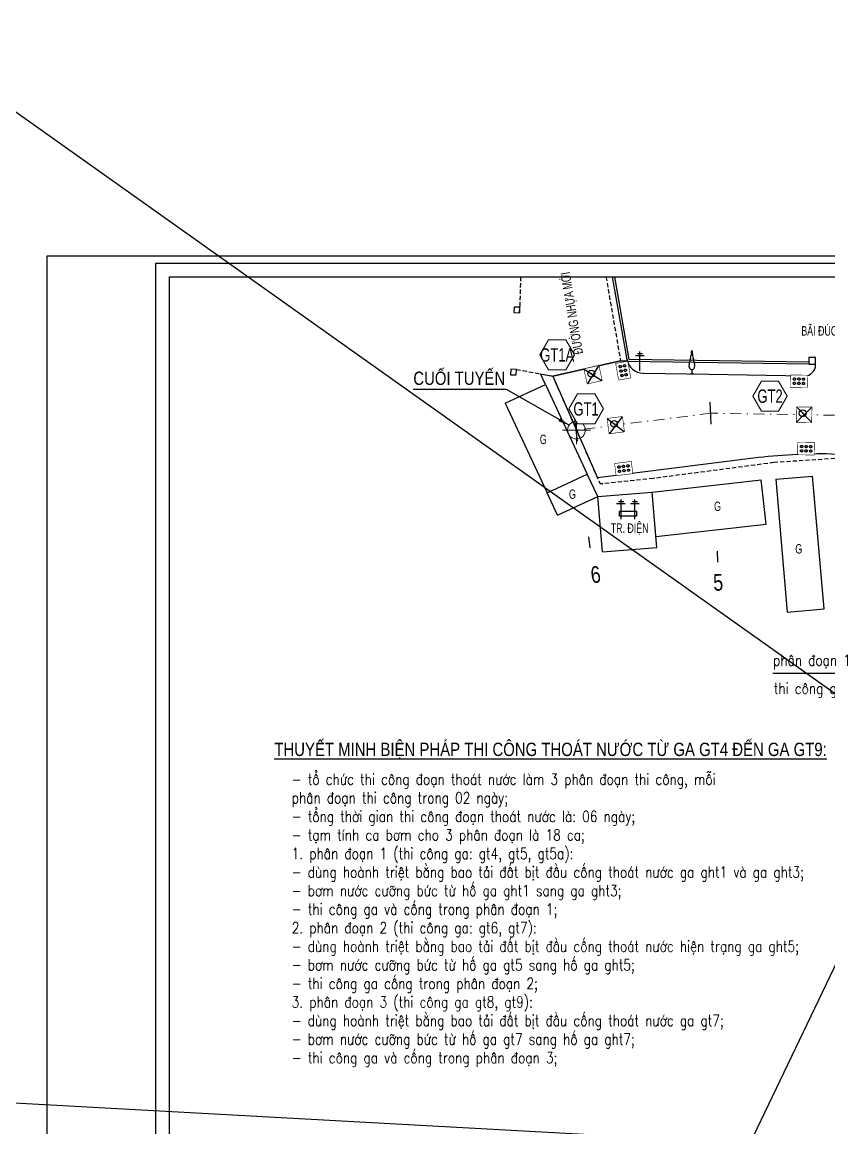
# Model space of a CAD drawing. Header units: millimetres. Extents: x 599058 to 599628, y 2309049 to 2309402.
# Drawn here: x 599373.1 to 599445.7, y 2309277.9 to 2309377.5 of the extents above; entities that cross this region are included whole.
import ezdxf
from ezdxf.enums import TextEntityAlignment as Align

# ---------------------------------------------------------------- set-up
doc = ezdxf.new("R2010")
doc.units = ezdxf.units.MM
doc.set_wipeout_variables(frame=1)
for name, pattern in [('ACAD_ISO05W100', [33, 24, -3, 0, -3, 0, -3]), ('ACAD_ISO07W100', [3, 0, -3]), ('DASHDOT', [1, 0.5, -0.25, 0, -0.25]), ('DASHED', [19.05, 12.7, -6.35]), ('HIDDEN', [0.375, 0.25, -0.125])]:
    doc.linetypes.add(name, pattern=pattern)
for name, color, linetype, lineweight in [('A-WIPEOUT', 254, 'ACAD_ISO07W100', 0), ('LC Dim', 8, 'Continuous', 18), ('LC Khac', 4, 'Continuous', 9), ('LC MANH DUT', 35, 'HIDDEN', 5), ('LC Net dam 1', 30, 'Continuous', 30), ('LC Net manh', 239, 'Continuous', 5), ('LC Net thay', 7, 'Continuous', 25), ('LC Net truc', 79, 'DASHDOT', 13), ('LC Text1', 3, 'Continuous', 20), ('LC Text2', 7, 'Continuous', 25), ('TK ga cong D500', 7, 'Continuous', 25)]:
    doc.layers.add(name, color=color, linetype=linetype, lineweight=lineweight)
for name, color, linetype in [('CAY', 3, 'Continuous'), ('cd', 7, 'Continuous'), ('chu', 6, 'Continuous'), ('Coc tren tuyen', 3, 'Continuous'), ('ENTTNTHIETKE1', 2, 'Continuous'), ('KHUNGTEN', 5, 'Continuous'), ('NOI', 2, 'Continuous'), ('thep', 2, 'Continuous'), ('TK cong D300', 7, 'ACAD_ISO05W100')]:
    doc.layers.add(name, color=color, linetype=linetype)
doc.styles.add('General text 2', font='arial.ttf')
doc.styles.add('LC 3', font='vnsimli.shx', dxfattribs={"width": 0.75})
doc.styles.get("Standard").update_dxf_attribs({"font": 'RomanS'})
doc.styles.add('style1', font='')
doc.styles.add('T2', font='', dxfattribs={"width": 0.8})
doc.styles.get('style1').set_extended_font_data('.VnAvantH')
doc.styles.get('T2').set_extended_font_data('.VnArialH')
doc.dimstyles.new('ISO-25', dxfattribs={"dimtxt": 2.5, "dimasz": 2.5, "dimexe": 1.25, "dimexo": 0.625, "dimtad": 1, "dimtxsty": 'Standard', "dimcen": 2.5, "dimadec": 0, "dimazin": 2, "dimtfac": 0, "dimtdec": 0, "dimtofl": 0, "dimtmove": 0, "dimatfit": 0, "dimfxl": 1, "dimtzin": 0, "dimarcsym": 0})
doc.dimstyles.get("Standard").update_dxf_attribs({"dimtxt": 1, "dimasz": 0.18, "dimexe": 0.18, "dimexo": 0.0625, "dimgap": 0.09, "dimtad": 0, "dimtih": 1, "dimtoh": 1, "dimdec": 1, "dimzin": 0, "dimdsep": 46, "dimtxsty": 'Standard', "dimcen": 0.09, "dimadec": 0, "dimazin": 0, "dimtfac": 1, "dimtdec": 1, "dimtofl": 0, "dimtmove": 0, "dimatfit": 3, "dimfxl": 1, "dimtolj": 1, "dimtzin": 0, "dimarcsym": 0})

# ---------------------------------------------------------------- blocks, each defined once
blk = doc.blocks.new('khung vpn')
at = {"layer": 'Defpoints'}
for p, q in [((52556.46, -4195.446), (52498.758, -4195.446)), ((52498.758, -4195.446), (52498.758, -4235.276))]:
    blk.add_line(p, q, dxfattribs=at)
at = {"layer": 'KHUNGTEN'}
blk.add_lwpolyline([(52556.243, -4234.885), (52502.048, -4234.885), (52502.048, -4195.662), (52556.243, -4195.662)], close=True, dxfattribs=at)
at = {"layer": 'thep'}
blk.add_lwpolyline([(52555.832, -4234.474), (52502.459, -4234.474), (52502.459, -4196.073), (52555.832, -4196.073)], close=True, dxfattribs=at)
blk = doc.blocks.new('bienap')
blk.add_lwpolyline([(-1.54, 0.93), (1.54, 0.93), (1.54, 0), (-1.54, 0)], close=True)
at = {"layer": 'cd', "extrusion": (-0.000518657, 0.000768986, 1)}
for p, q in [((-2.05, 2.27, -0.01), (-0.49, 2.27, -0.01)), ((-1.71, 2.63, -0.01), (-0.76, 2.63, -0.01)), ((-1.25, -0.51, -0.01), (-1.25, 2.99, -0.01)), ((0.45, 2.27, -0.01), (2.01, 2.27, -0.01)), ((0.79, 2.63, -0.01), (1.74, 2.63, -0.01)), ((1.25, -0.51, -0.01), (1.25, 2.99, -0.01))]:
    blk.add_line(p, q, dxfattribs=at)
blk = doc.blocks.new('cdien')
at = {"layer": 'cd', "extrusion": (-0.000518657, 0.000768986, 1)}
for p, q in [((-0.8, 2.78, 0), (0.76, 2.78, 0)), ((-0.46, 3.14, 0), (0.49, 3.14, 0)), ((0, 0), (0, 3.5, 0))]:
    blk.add_line(p, q, dxfattribs=at)
blk = doc.blocks.new('cay')
at = {"layer": 'CAY', "color": 3, "extrusion": (-0.000518657, 0.000768986, 1)}
for p, q in [((-0.2, 0, 0), (0.2, 0, 0)), ((-0.02, 0.76, 0), (-0.02, 0, 0)), ((-0.38, -0.01, 0), (0.36, -0.01, 0))]:
    blk.add_line(p, q, dxfattribs=at)
blk.add_lwpolyline([(-0.06, 3.91), (-0.02, 4.2), (0.02, 3.91, 0.060426), (0.05, 3.76, -0.106971), (0.13, 3.29, 0.106991), (0.2, 2.82)], format="xyb", dxfattribs=at)
for centre, radius, start, end in [((-1.53, 2.12), 1.12, 334.1495, 355.3553), ((2.45, 1.79), 2.88, 159.0493, 175.3553), ((-1.29, 3.22), 1.12, 339.0493, 3.4768), ((0.96, 3.36), 1.12, 159.0538, 183.4768), ((-0.67, 3.98), 0.619, 339.0538, 352.8855), ((-2.49, 1.79), 2.88, 4.6759, 20.9819), ((1.5, 2.12), 1.12, 184.6759, 205.8817), ((-0.04, 1.39), 0.539, 154.1495, 205.8817), ((0.91, 1.85), 1.59, 205.8817, 218.192), ((-0.1, 1.06), 0.312, 218.192, 284.9931), ((0.06, 1.06), 0.312, 255.038, 321.8392), ((-0.94, 1.85), 1.59, 321.8392, 334.1495), ((0, 1.39), 0.539, 334.1495, 25.8817)]:
    blk.add_arc(centre, radius, start, end, dxfattribs=at)
blk = doc.blocks.new('bu lon')
at = {"layer": 'LC Khac', "color": 9}
for p, q in [((0, -0.786), (0, 0.786)), ((0.786, 0), (-0.786, 0))]:
    blk.add_line(p, q, dxfattribs=at)
at = {"layer": 'LC Khac', "color": 7}
blk.add_circle((0, 0), 0.5, dxfattribs=at)
blk = doc.blocks.new('MM')
at = {"layer": 'LC Khac', "xscale": 2.289702860291335, "yscale": 2.289702860291335, "zscale": 2.289702860291335}
blk.add_blockref('bu lon', (0, 0), dxfattribs=at)
blk = doc.blocks.new('coctrentuyen')
at = {"layer": 'Coc tren tuyen'}
for p, q in [((-39.069, 79.303), (-39.189, 80.295)), ((-27.57, 78.015), (-27.619, 79.014))]:
    blk.add_line(p, q, dxfattribs=at)
for points in [[(-28.183, 90.438), (-28.281, 92.436)], [(-40.226, 88.926), (-40.464, 90.912)]]:
    blk.add_lwpolyline(points, dxfattribs=at)
at = {"layer": 'Coc tren tuyen', "char_height": 1.5, "attachment_point": 1}
for s, insert, width, rotation in [('\\Fviet buddy.shx;\\W0.8000000000;\\T1.0000000000;\\o\\l6', (-39.117, 77.596), 2.28571, 6.85159), ('\\Fviet buddy.shx;\\W0.8000000000;\\T1.0000000000;\\o\\l5', (-28.031, 76.931), 2.3619, 2.82437)]:
    blk.add_mtext(s, dxfattribs=dict(at, insert=insert, width=width, rotation=rotation))
blk = doc.blocks.new('ga D500')
at = {"layer": 'TK ga cong D500', "const_width": 0.1}
blk.add_lwpolyline([(-1.3, 1.3), (-1.3, 0), (0, 0), (0, 1.3), (-1.3, 1.3)], dxfattribs=at)
blk.add_wipeout([(-1.3, 1.3), (0, 1.3), (0, 0), (-1.3, 0)])
for p, q in [((0, 1.3), (-1.3, 0)), ((-1.3, 1.3), (0, 0))]:
    blk.add_line(p, q)
at = {"layer": 'TK ga cong D500'}
for p, q in [((-0.811, 0.78), (-0.749, 0.78)), ((-0.78, 0.811), (-0.78, 0.749))]:
    blk.add_line(p, q, dxfattribs=at)
for radius in [0.3, 0.0306]:
    blk.add_circle((-0.78, 0.78), radius, dxfattribs=at)
blk = doc.blocks.new('ho thu')
at = {"layer": 'NOI', "color": 5, "const_width": 0.1}
blk.add_lwpolyline([(-1.08, 0.78), (0.36, 0.78), (0.36, -0.26), (-1.08, -0.26), (-1.08, 0.78)], dxfattribs=at)
blk.add_wipeout([(-1.08, 0.78), (0.36, 0.78), (0.36, -0.26), (-1.08, -0.26)])
at = {"layer": 'TK cong D300'}
for centre in [(-0.761, 0.45), (-0.761, 0.07), (-0.36, 0.45), (-0.36, 0.07), (0.041, 0.45), (0.041, 0.07)]:
    blk.add_circle(centre, 0.101, dxfattribs=at)
blk = doc.blocks.new('*U30')
at = {"layer": 'A-WIPEOUT'}
blk.add_lwpolyline([(-2.13, -3.68), (2.12, -3.68), (4.25, 0), (2.12, 3.68), (-2.13, 3.68), (-4.25, 0)], close=True, dxfattribs=at)
at = {"layer": 'LC Text1', "style": 'General text 2', "width": 0.6, "flags": 8}
blk.add_attdef('SYMBOL', text='', height=3, dxfattribs=at).set_placement((0, 0), align=Align.MIDDLE_CENTER)
blk.add_wipeout([(-4.25, 0), (-2.13, 3.68), (2.12, 3.68), (4.25, 0), (2.12, -3.68), (-2.13, -3.68)]).dxf.layer = 'A-WIPEOUT'
blk.add_lwpolyline([(-4.25, 0), (-2.13, 3.68), (2.12, 3.68), (4.25, 0), (2.12, -3.68), (-2.13, -3.68)], close=True)
blk = doc.blocks.new('NENTHIETKE')
at = {"layer": 'LC Net thay'}
for points in [[(5.671, 13.9), (-0.436, 12.531), (5.671, 13.9), (6.277, 13.9), (6.254, 14.034), (6.254, 14.034, 0.360185), (7.708, 12.791), (13.622, 12.697), (22.224, 12.56, 0.418892), (23.24, 13.559), (23.24, 13.6)], [(34.289, -80.754), (36.894, -81.254, 0.383186), (40.328, -79.186), (43.988, -67.222, -0.057953), (47.64, -58.107), (53.215, -47.825), (60.237, -27.945), (62.433, -21.3, 0.287747), (59.26, -8.398), (56.855, -6.069), (52.337, -0.999, 0.085712), (44.463, 4.368, 0.091859), (42.695, 4.809), (33.283, 5.382), (24.659, 5.52, 0.035159), (17.646, 5.138), (3.59, 3.377)]]:
    blk.add_lwpolyline(points, format="xyb", dxfattribs=at)
for points in [[(-1.537, 12.734), (-0.436, 12.531), (3.59, 3.377)], [(-1.089, 11.777), (-1.537, 12.734)]]:
    blk.add_lwpolyline(points, dxfattribs=at)
at = {"layer": 'LC Net truc', "color": 1, "ltscale": 2}
blk.add_lwpolyline([(42.01, -82.237), (46.39, -67.915, -0.058197), (49.837, -59.299), (55.506, -48.843), (62.603, -28.754), (64.807, -22.085, 0.287747), (60.999, -6.602), (53.729, 0.438, 0.190594), (33.338, 8.882), (13.812, 9.193), (1.699, 7.676)], format="xyb", dxfattribs=at)
at = {"layer": 'NOI', "color": 3, "linetype": 'DASHED', "ltscale": 0.03}
for points in [[(-3.331, 21.472), (-3.426, 18.234)], [(4.359, 21.472), (5.671, 13.9), (6.277, 13.9)], [(-3.71, 13.136), (-0.436, 12.531), (3.835, 2.821)], [(40.182, -78.358), (41.539, -74.73), (43.549, -69.521), (47.882, -59.364), (53.514, -46.007), (58.614, -32.847), (61.816, -22.463), (63.025, -17.22), (62.561, -14.84), (61.642, -12.554), (59.245, -9.467), (58.548, -8.119), (56.409, -4.768), (52.379, -1.204), (48.997, 1.92), (44.626, 4.509), (28.972, 5.368), (19.488, 4.751), (8.62, 3.319), (3.835, 2.821)]]:
    blk.add_lwpolyline(points, dxfattribs=at)
at = {"layer": 'NOI'}
for points in [[(22.64, 13.6), (6.288, 13.841), (4.962, 21.472)], [(22.643, 13.8), (6.456, 14.038), (5.165, 21.472)], [(-4.713, 10.083), (-1.089, 11.777)], [(-1.089, 11.777), (2.677, 3.72)], [(-4.713, 10.083), (-0.947, 2.026)], [(-0.947, 2.026), (2.677, 3.72)], [(3.624, 1.694), (2.677, 3.72)], [(8.532, 2.096), (18.349, 3.186)], [(18.79, -0.79), (18.349, 3.186)], [(19.657, 3.252), (22.969, 3.536)], [(19.657, 3.252), (20.682, -8.704)], [(23.994, -8.42), (22.969, 3.536)], [(0, 0), (-0.947, 2.026)], [(3.624, 1.694), (8.532, 2.096)], [(8.94, -2.887), (8.532, 2.096)], [(0, 0), (3.624, 1.694)], [(4.032, -3.29), (3.624, 1.694)], [(8.858, -1.892), (18.79, -0.79)], [(4.032, -3.29), (8.94, -2.887)], [(20.682, -8.704), (23.994, -8.42)]]:
    blk.add_lwpolyline(points, dxfattribs=at)
for points in [[(-3.926, 18.252), (-3.426, 18.234), (-3.408, 18.734), (-3.908, 18.752)], [(22.64, 13.6), (23.24, 13.6), (23.24, 14.2), (22.64, 14.2)], [(-4.228, 12.654), (-3.729, 12.636), (-3.71, 13.136), (-4.21, 13.154)]]:
    blk.add_lwpolyline(points, close=True, dxfattribs=at)
at = {"layer": 'CAY', "xscale": 0.5, "yscale": 0.5, "zscale": 0.5}
blk.add_blockref('cay', (12.1, 12.748, 3.031), dxfattribs=at)
at = {"layer": 'cd', "xscale": 0.5, "yscale": 0.5, "zscale": 0.5}
for name, p in [('cdien', (7.418, 12.997, 2.799)), ('bienap', (6.343, -0.082))]:
    blk.add_blockref(name, p, dxfattribs=at)
at = {"layer": 'LC MANH DUT', "xscale": 0.6987324145411622, "yscale": 0.6987324145411622, "zscale": 0.6987324145411622, "rotation": 359.999216292062}
blk.add_blockref('MM', (1.699, 7.676), dxfattribs=at)
at = {"layer": 'LC Net dam 1'}
blk.add_blockref('coctrentuyen', (42.01, -82.237), dxfattribs=at)
at = {"layer": 'chu', "color": 6, "style": 'style1', "width": 0.7}
blk.add_text('®\xadêng nhùa míi', height=0.85, rotation=99.2429, dxfattribs=at).set_placement((2.301, 14.566))
for s, p in [('b·i ®óc bª t«ng', (21.952, 16.181)), ('g', (-1.596, 6.414)), ('g', (1.028, 1.481)), ('g', (14.095, 0.385)), ('tr. ®iÖn', (4.789, -1.581)), ('g', (21.408, -3.44))]:
    blk.add_text(s, height=0.85, dxfattribs=at).set_placement(p)
at = {"layer": 'LC Text2', "style": 'T2', "width": 0.8}
blk.add_text('cuèi tuyÕn', height=1.1999, rotation=359.99922, dxfattribs=at).set_placement((-12.986, 11.738, 0))
at = {"layer": 'LC Dim'}
blk.add_leader([(1.031, 8.115, 0), (-4.594, 11.323, 0), (-12.997, 11.323, 0)], dimstyle='ISO-25', override={"dimasz": 1, "dimgap": 0.625, "dimtad": 0, "dimazin": 0, "dimtfac": 1, "dimtdec": 2, "dimtofl": 1, "dimatfit": 3, "dimtzin": 8}, dxfattribs=at)

msp = doc.modelspace()

# ---------------------------------------------------------------- block references
at = {"layer": 'ENTTNTHIETKE1', "color": 6, "xscale": 2.982449788636703, "yscale": 2.982449788636703, "zscale": 2.982449788636703, "rotation": 359.9992162953174}
msp.add_blockref('khung vpn', (442800.563, 2321871.277), dxfattribs=at)
at = {"layer": 'LC Net dam 1'}
msp.add_blockref('NENTHIETKE', (599421.283, 2309333.085), dxfattribs=at)

# ---------------------------------------------------------------- texts
at = {"layer": 'LC Text1', "color": 3, "style": 'LC 3', "width": 0.8}
for s, p in [('ph©n ®o¹n 1', (599440.694, 2309319.539)), ('thi c«ng ga: gt4, gt5, gt5a', (599440.755, 2309317.008))]:
    msp.add_text(s, height=0.99993, rotation=359.99922, dxfattribs=at).set_placement(p)
at = {"layer": 'LC Text1', "color": 3, "insert": (599397.347, 2309309.825), "char_height": 1.002351, "width": 44.68632, "attachment_point": 1, "rotation": 359.99922, "style": 'LC 3'}
msp.add_mtext('{\\W0.8;- tæ chøc thi c«ng ®o¹n tho¸t n\xadíc lµm 3 ph©n ®o¹n thi c«ng, mçi ph©n ®o¹n thi c«ng trong 02 ngµy;\\P- tæng thêi gian thi c«ng ®o¹n tho¸t n\xadíc lµ: 06 ngµy;\\P- t¹m tÝnh ca b¬m cho 3 ph©n ®o¹n lµ 18 ca;\\P1. ph©n ®o¹n 1 (thi c«ng ga: gt4, gt5, gt5a):\\P- dïng hoµnh triÖt b»ng bao t¶i ®Êt bÞt ®Çu cèng tho¸t n\xadíc ga ght1 vµ ga ght3;\\P- b¬m n\xadíc c\xadìng bøc tõ hè ga ght1 sang ga ght3;\\P- thi c«ng ga vµ cèng trong ph©n ®o¹n 1;\\P2. ph©n ®o¹n 2 (thi c«ng ga: gt6, gt7):\\P- dïng hoµnh triÖt b»ng bao t¶i ®Êt bÞt ®Çu cèng tho¸t n\xadíc hiÖn tr¹ng ga ght5;\\P- b¬m n\xadíc c\xadìng bøc tõ hè ga gt5 sang hè ga ght5;\\P- thi c«ng ga cèng trong ph©n ®o¹n 2;\\P3. ph©n ®o¹n 3 (thi c«ng ga gt8, gt9):\\P- dïng hoµnh triÖt b»ng bao t¶i ®Êt bÞt ®Çu cèng tho¸t n\xadíc ga gt7;\\P- b¬m n\xadíc c\xadìng bøc tõ hè ga gt7 sang hè ga ght7;\\P- thi c«ng ga vµ cèng trong ph©n ®o¹n 3;}', dxfattribs=at)
at = {"layer": 'LC Text2', "style": 'T2', "width": 0.8}
msp.add_text('%%UthuyÕt minh biÖn ph¸p thi c«ng tho¸t n\xadíc tõ ga gt4 ®Õn ga gt9:', height=1.20282, rotation=359.99922, dxfattribs=at).set_placement((599395.778, 2309311.413))

# ---------------------------------------------------------------- leaders
at = {"layer": 'LC Net thay'}
msp.add_leader([(599477.55, 2309329.41), (599462.684, 2309318.841), (599440.673, 2309318.841)], dimstyle='Standard', override={"dimasz": 1}, dxfattribs=at)

# ---------------------------------------------------------------- next in the draw order: block references
at = {"layer": 'LC Net manh'}
ref = msp.add_blockref('*U30', (599421.249, 2309347.523, 0), dxfattribs=dict(at, xscale=0.3659041645002007, yscale=0.3659041645002007, zscale=0.3659041645002007, rotation=359.999216292062))
ref.add_attrib('SYMBOL', 'GT1A', dxfattribs={"layer": 'LC Text1', "height": 1.2, "rotation": 359.99922, "style": 'General text 2', "width": 0.7}).set_placement((599421.249, 2309347.523, 0), align=Align.MIDDLE_CENTER)
at = {"layer": 'TK cong D300'}
for p, xscale, yscale, zscale, rotation in [((599427.389, 2309346.518), 1.01877411633038, 1.01877411633038, 1.01877411633038, 100.2785662306342), ((599442.659, 2309345.427), 1.01877411633038, 1.01877411633038, 1.01877411633038, 179.0864102138252), ((599443.305, 2309339.351), 1.01877411633038, 1.01877411633038, 1.01877411633038, 179.0864102138252), ((599427.637, 2309337.076), 1.018774116330379, 1.018774116330379, 1.018774116330379, 7.140902660535325)]:
    msp.add_blockref('ho thu', p, dxfattribs=dict(at, xscale=xscale, yscale=yscale, zscale=zscale, rotation=rotation))
at = {"layer": 'TK ga cong D500', "xscale": 1.030307408213365, "yscale": 1.030307408213365, "zscale": 1.030307408213365}
for p, rotation in [((599425.276, 2309345.236), 12.63505615001216), ((599444.142, 2309341.464), 359.0864101986984), ((599427.275, 2309340.624), 7.140902658341577)]:
    msp.add_blockref('ga D500', p, dxfattribs=dict(at, rotation=rotation))

# ---------------------------------------------------------------- next in the draw order: block references
at = {"layer": 'LC Net manh'}
ref = msp.add_blockref('*U30', (599440.417, 2309343.813, 0), dxfattribs=dict(at, xscale=0.3659041645002007, yscale=0.3659041645002007, zscale=0.3659041645002007, rotation=359.999216292062))
ref.add_attrib('SYMBOL', 'GT2', dxfattribs={"layer": 'LC Text1', "height": 1.2, "rotation": 359.99922, "style": 'General text 2', "width": 0.7}).set_placement((599440.417, 2309343.813, 0), align=Align.MIDDLE_CENTER)
ref = msp.add_blockref('*U30', (599423.851, 2309342.663, 0), dxfattribs=dict(at, xscale=0.3659041645002007, yscale=0.3659041645002007, zscale=0.3659041645002007, rotation=359.999216292062))
ref.add_attrib('SYMBOL', 'GT1', dxfattribs={"layer": 'LC Text1', "height": 1.2, "rotation": 359.99922, "style": 'General text 2', "width": 0.7}).set_placement((599423.851, 2309342.663, 0), align=Align.MIDDLE_CENTER)

# ---------------------------------------------------------------- next in the draw order: linework, layer by layer
at = {"layer": 'LC Net thay'}
msp.add_lwpolyline([(599361.083, 2309377.487), (599588.034, 2309216.44), (599406.707, 2309210.01), (599483.917, 2309371.057), (599627.809, 2309266.128), (599361.96, 2309280.742)], dxfattribs=at)

doc.saveas('drawing.dxf')
